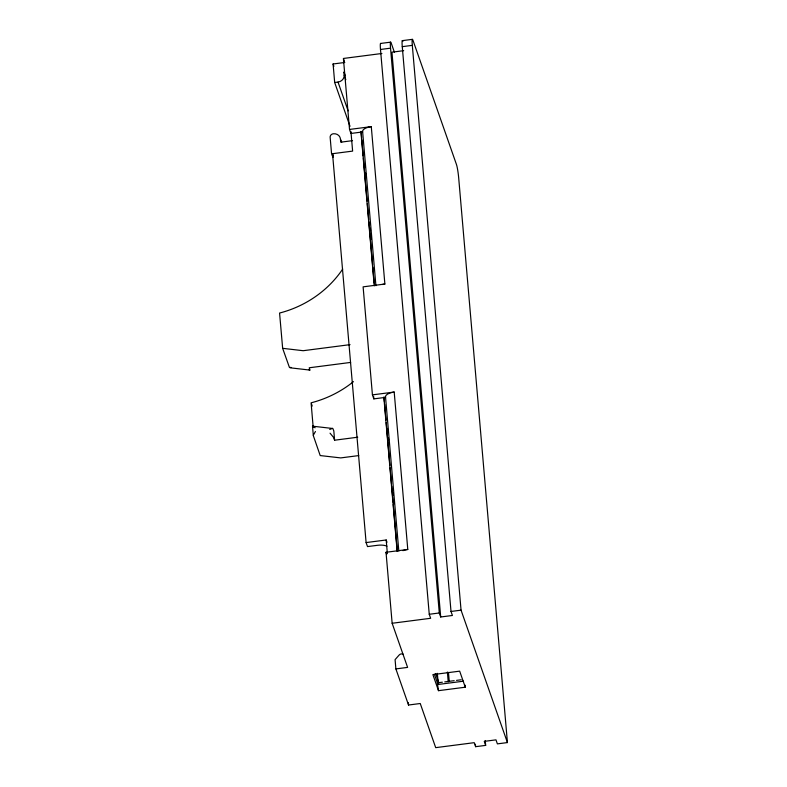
<?xml version="1.0" encoding="UTF-8"?>
<svg xmlns="http://www.w3.org/2000/svg" width="787" height="787" viewBox="0 0 787 787"><rect width="100%" height="100%" fill="white"/><g stroke="black" fill="none" stroke-linecap="round" stroke-linejoin="round"><path stroke-width="1.18" d="M358.744 455.584L340.722 457.906L320.201 455.565L313.334 435.673L312.518 426.18L332.852 428.502L333.816 430.981L334.603 440.208L357.731 437.218M313.295 435.231L315.449 431.502M329.733 429.456L332.468 428.364M291.288 367.519L289.409 367.362L282.651 348.326L279.572 313.039A101.739 92.758 -19.5 0 0 342.699 269.065M380.505 43.462L390.549 42.164M402.275 40.649L412.319 39.35M381.902 53.486L343.398 58.464L349.526 129.442L371.287 126.638L384.873 284.038L363.112 286.852L372.428 394.867L394.198 392.064L407.784 549.464L386.023 552.277L392.142 623.265L430.646 618.287L429.249 614.273L380.495 49.473L390.539 48.174A10.172 0.964 82.6 0 1 391.149 42.931L394.376 52.139M390.539 48.174L439.294 612.975L440.7 616.988L452.417 615.473L451.01 611.46L402.265 46.659L412.309 45.361A10.172 0.964 82.6 0 1 412.909 40.117L456.47 164.503A10.172 0.964 82.6 0 1 458.673 177.773L507.428 742.574L497.384 743.872L495.977 739.859L484.261 741.374L485.658 745.387L475.614 746.686L474.207 742.672L435.703 747.65L420.248 703.509L408.532 705.024L395.881 668.911L395.084 659.654L399.068 655.109A3.394 3.079 -19.3 0 1 403.072 654.095M403.662 50.673L391.946 52.188L440.7 616.988M350.008 126.284L334.682 82.507L333.088 63.983L344.804 62.468M334.682 82.507L338.026 82.074A6.778 6.158 -19.3 0 0 344.194 75.031L343.929 71.951L345.139 75.404M371.287 126.638A10.172 4.142 -4.9 0 0 362.65 131.941L350.933 133.456L349.526 129.442M352.537 140.647L340.722 142.181L340.456 139.092A6.778 6.158 -19.3 0 0 333.226 133.78A3.394 3.079 -19.3 0 0 330.147 137.302L331.475 152.737A10.172 9.247 -19.3 0 0 333.216 157.193M386.958 546.178A10.172 4.142 -4.9 0 0 377.553 545.293L367.509 546.591L366.103 542.577L332.537 153.701L352.625 151.104L350.933 131.508M350.048 344.647L303.172 350.707L282.651 348.326M350.638 362.423L309.232 367.775L309.901 370.087L290.039 367.795M372.428 394.867L373.835 398.881L385.561 397.366A10.172 4.142 -4.9 0 1 394.198 392.064M366.103 542.577L386.191 539.98L386.997 542.273M429.249 614.273L439.294 612.975M451.01 611.46L461.054 610.161L507.428 742.574M395.881 668.911L407.607 667.396L392.142 623.265M438.851 682.663L442.383 682.201M444.744 681.896L454.168 680.676M456.519 680.371L461.231 679.771M463.533 681.188L437.966 684.493L434.355 674.174M465.284 687.208L459.667 671.154L432.88 674.616L438.497 690.671L465.284 687.208L465.107 685.152M312.685 426.101L315.125 427.784M309.783 370.087L308.809 369.556M330.048 433.175L333.432 437.257L334.603 440.208M437.336 683.077L438.497 690.671M343.752 59.468L344.45 61.475M344.194 75.031L345.808 79.644M333.088 63.983L333.895 66.295M338.026 82.074L348.12 110.878M332.537 153.701L333.245 155.708M435.644 673.564L438.871 682.782M386.023 552.277L386.722 554.284M311.475 403.908L312.223 406.082M485.245 740.498L485.658 745.387M475.407 744.246L475.614 746.686M412.309 45.361L461.054 610.161M448.462 672.383L449.2 680.942M447.38 672.039L448.216 681.827M437.336 673.338L438.172 683.126M362.65 131.941L375.92 285.691M385.561 397.366L398.822 551.116M364.824 164.522L365.04 166.972M365.562 173.091L365.778 175.54M370.323 228.2L370.529 230.65M371.061 236.769L371.277 239.218M387.657 429.013L387.863 431.463M388.394 437.592L388.611 440.041M393.146 492.692L393.362 495.141M393.893 501.26L394.1 503.71M361.085 131.37L361.607 137.489M361.823 139.938L363.191 155.836M363.407 158.285L367.106 201.108M367.313 203.548L368.69 219.455M368.896 221.904L372.595 264.717M372.802 267.167L374.179 283.074M383.997 396.855L384.42 401.744M384.627 404.193L386.004 420.101M386.21 422.54L387.588 438.448M387.794 440.897L389.909 465.363M390.116 467.812L391.493 483.71M391.7 486.159L393.077 502.067M393.284 504.516L397.297 550.998M360.977 132.157L374.248 285.907M383.879 397.583L397.15 551.333M408.325 702.712L408.532 705.024M386.191 539.98L387.352 553.458M373.628 396.461L373.835 398.881M313.196 427.459L311.101 402.816A101.739 92.109 -19.1 0 0 353.471 381.636M340.466 139.466A6.778 6.158 -19.3 0 1 341.627 142.437M382.325 284.51A10.172 4.142 -4.9 0 1 384.873 284.038M402.944 550.654A10.172 4.142 -4.9 0 1 407.784 549.464M380.495 49.473A10.172 0.964 82.6 0 1 380.77 43.501M402.265 46.659A10.172 0.964 82.6 0 1 402.865 41.416"/></g></svg>
